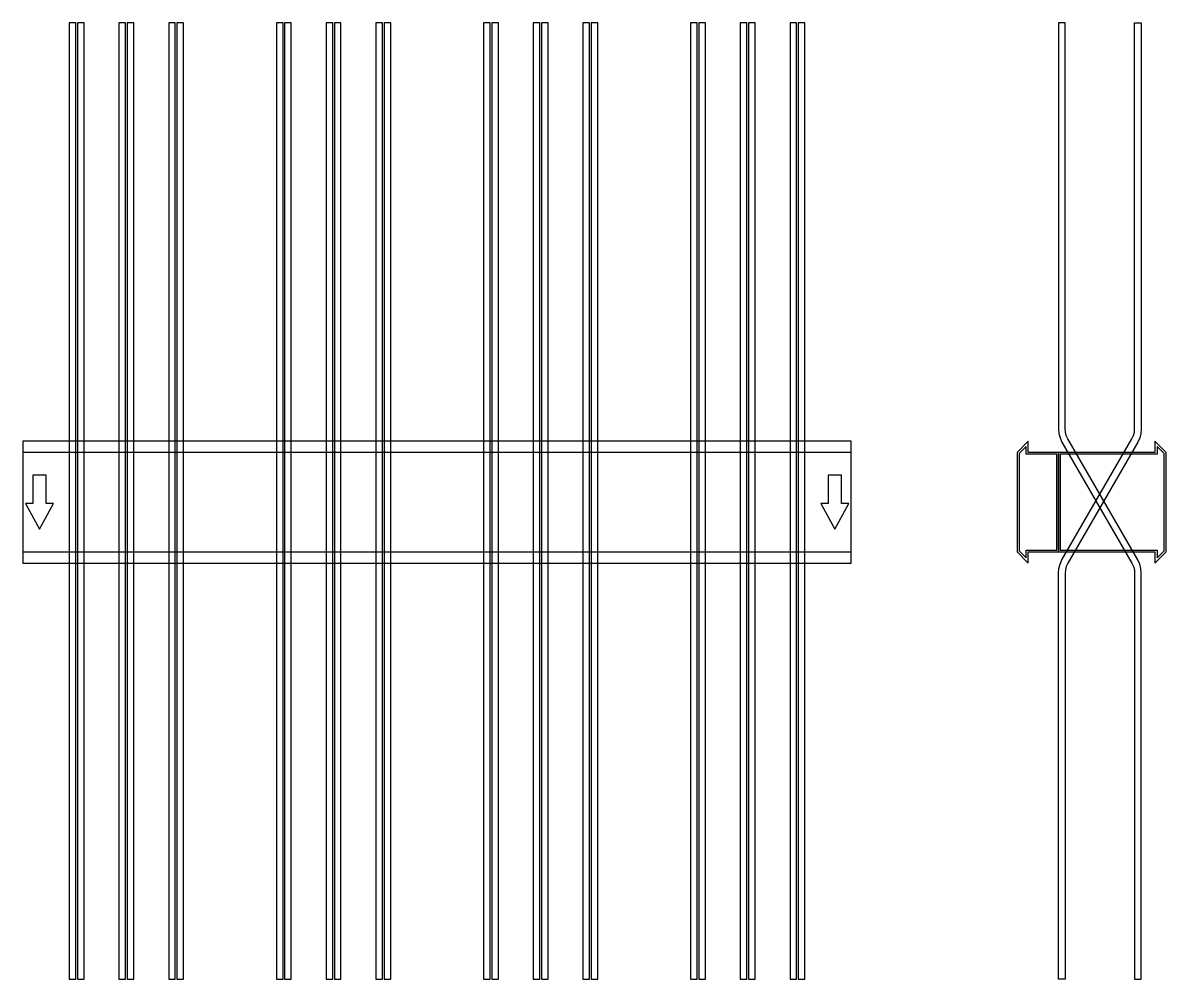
# Model space of a CAD drawing. Extents: x 0 to 1380, y -576 to 578.
import ezdxf

# ---------------------------------------------------------------- set-up
doc = ezdxf.new("R2010")
doc.units = 0
doc.layers.add('Halfen', color=7, linetype='CONTINUOUS')

msp = doc.modelspace()

# ---------------------------------------------------------------- linework, layer by layer
at = {"layer": 'Halfen', "color": 7}
for points in [[(64, -575.609), (64, 578.25), (56, 578.25), (56, -575.609)], [(74, -575.609), (74, 578.25), (66, 578.25), (66, -575.609)], [(124, -575.609), (124, 578.25), (116, 578.25), (116, -575.609)], [(134, -575.609), (134, 578.25), (126, 578.25), (126, -575.609)], [(184, -575.609), (184, 578.25), (176, 578.25), (176, -575.609)], [(194, -575.609), (194, 578.25), (186, 578.25), (186, -575.609)], [(314, -575.609), (314, 578.25), (306, 578.25), (306, -575.609)], [(324, -575.609), (324, 578.25), (316, 578.25), (316, -575.609)], [(374, -575.609), (374, 578.25), (366, 578.25), (366, -575.609)], [(384, -575.609), (384, 578.25), (376, 578.25), (376, -575.609)], [(434, -575.609), (434, 578.25), (426, 578.25), (426, -575.609)], [(444, -575.609), (444, 578.25), (436, 578.25), (436, -575.609)], [(564, -575.609), (564, 578.25), (556, 578.25), (556, -575.609)], [(574, -575.609), (574, 578.25), (566, 578.25), (566, -575.609)], [(624, -575.609), (624, 578.25), (616, 578.25), (616, -575.609)], [(634, -575.609), (634, 578.25), (626, 578.25), (626, -575.609)], [(684, -575.609), (684, 578.25), (676, 578.25), (676, -575.609)], [(694, -575.609), (694, 578.25), (686, 578.25), (686, -575.609)], [(814, -575.609), (814, 578.25), (806, 578.25), (806, -575.609)], [(824, -575.609), (824, 578.25), (816, 578.25), (816, -575.609)], [(874, -575.609), (874, 578.25), (866, 578.25), (866, -575.609)], [(884, -575.609), (884, 578.25), (876, 578.25), (876, -575.609)], [(934, -575.609), (934, 578.25), (926, 578.25), (926, -575.609)], [(944, -575.609), (944, 578.25), (936, 578.25), (936, -575.609)], [(1350, -575.609), (1350, -85.856), (1349.514, -80.3), (1348.07, -74.912), (1345.713, -69.856), (1261.215, 76.497), (1259.447, 80.289), (1258.365, 84.33), (1258, 88.497), (1258, 578.25), (1250, 578.25), (1250, 88.497), (1250.486, 82.941), (1251.93, 77.553), (1254.287, 72.497), (1338.785, -73.856), (1340.553, -77.648), (1341.635, -81.689), (1342, -85.856), (1342, -575.609)], [(1250, -575.609), (1250, -85.856), (1250.486, -80.3), (1251.93, -74.912), (1254.287, -69.856), (1338.785, 76.497), (1340.553, 80.289), (1341.635, 84.33), (1342, 88.497), (1342, 578.25), (1350, 578.25), (1350, 88.497), (1349.514, 82.941), (1348.07, 77.553), (1345.713, 72.497), (1261.215, -73.856), (1259.447, -77.648), (1258.365, -81.689), (1258, -85.856), (1258, -575.609)], [(0, -73.5), (1000, -73.5), (1000, 73.5), (0, 73.5)], [(1250, -60), (1250, 60), (1213.5, 60), (1213.5, 73.5), (1200, 60), (1200, -60), (1213.5, -73.5), (1213.5, -60)], [(1380, -60), (1380, 60), (1366.5, 73.5), (1366.5, 60), (1250, 60), (1250, -60), (1366.5, -60), (1366.5, -73.5)], [(0, -60), (1000, -60), (1000, 60), (0, 60)], [(1248, -58), (1248, 58), (1211, 58), (1211, 67.25), (1202.5, 58.75), (1202.5, -58.75), (1211, -67.25), (1211, -58)], [(1377.5, -58.75), (1377.5, 58.75), (1369, 67.25), (1369, 58), (1252, 58), (1252, -58), (1369, -58), (1369, -67.25)], [(20, -32.5), (37, -1.5), (28, -1.5), (28, 32.5), (12, 32.5), (12, -1.5), (3, -1.5)], [(980, -32.5), (997, -1.5), (988, -1.5), (988, 32.5), (972, 32.5), (972, -1.5), (963, -1.5)]]:
    msp.add_lwpolyline(points, close=True, dxfattribs=at)

doc.saveas('drawing.dxf')
